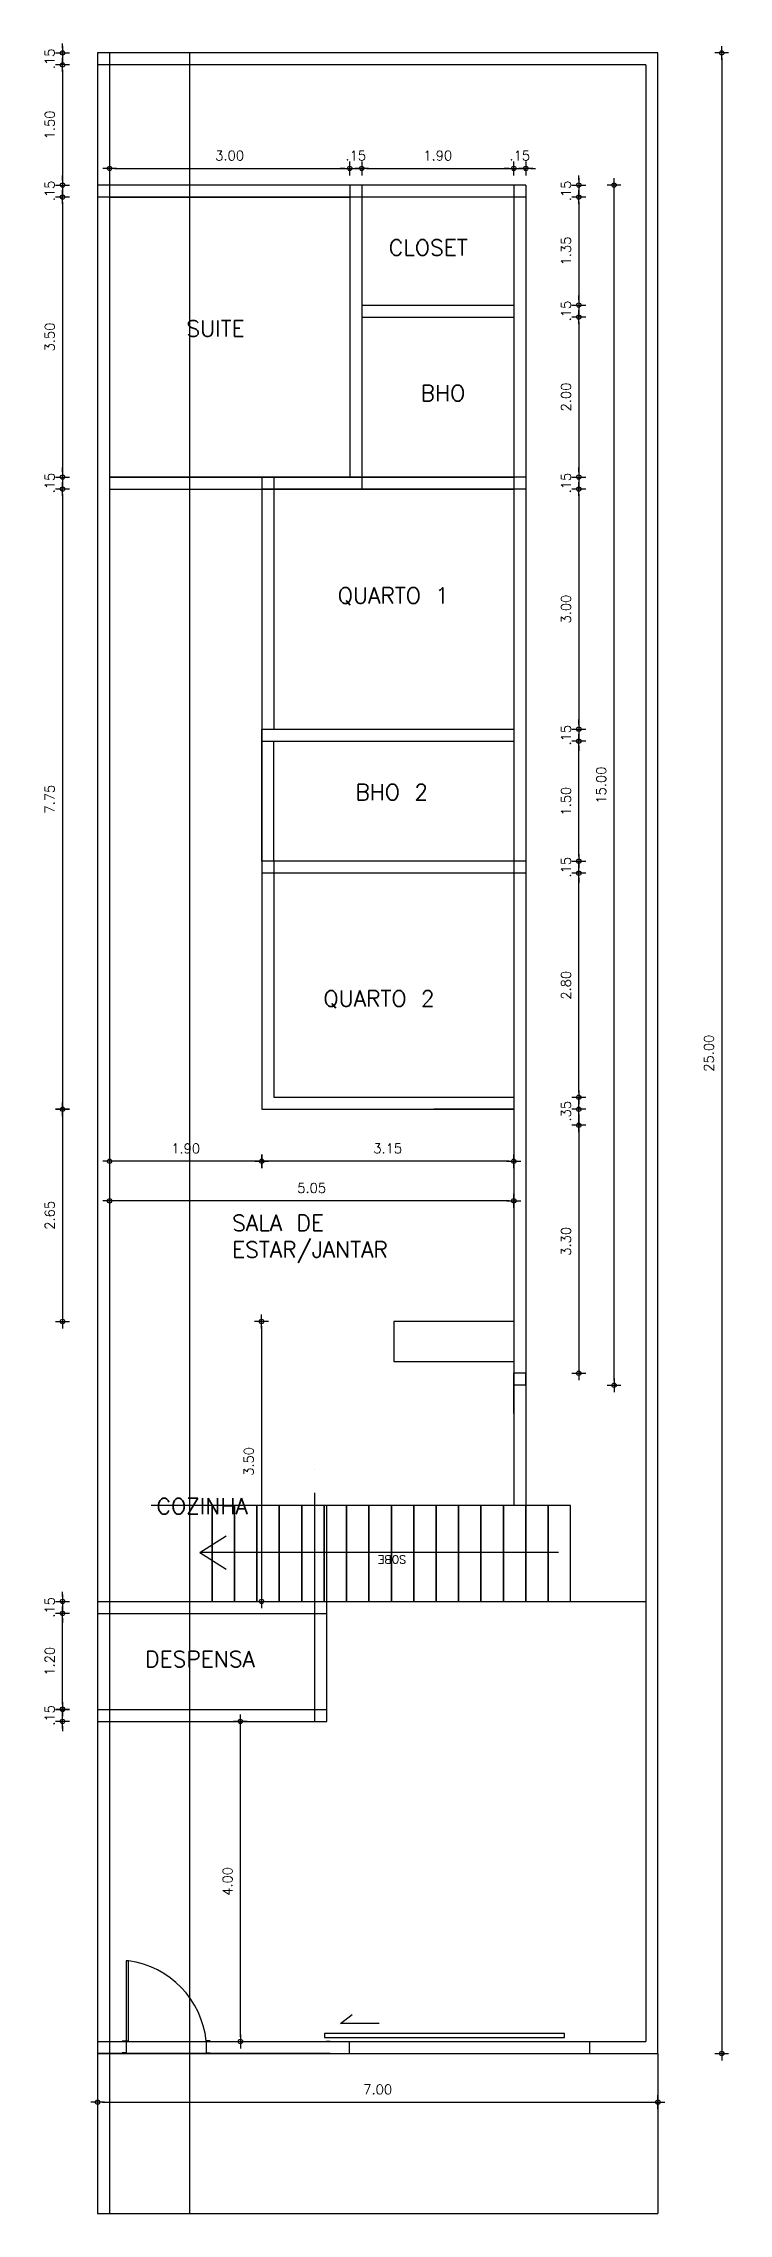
# Model space of a CAD drawing. Header units: millimetres. Extents: x 4595 to 4915, y 2085 to 2243.
# Drawn here: x 4823.88 to 4832.44, y 2154.17 to 2181.29 of the extents above; entities that cross this region are included whole.
import ezdxf

# ---------------------------------------------------------------- set-up
doc = ezdxf.new("R2010")
doc.units = ezdxf.units.MM
doc.header["$LTSCALE"] = 0.8
doc.layers.add('parede', color=2, linetype='Continuous')
doc.layers.add('PORTAS', color=3, linetype='Continuous')
doc.styles.get("Standard").update_dxf_attribs({"font": 'txt.shx', "height": 0.12})
doc.dimstyles.new('ESCALA50', dxfattribs={"dimtxt": 0.1, "dimasz": 0.06, "dimexe": 0.18, "dimexo": 0.06, "dimgap": 0.1, "dimtad": 1, "dimzin": 4, "dimdsep": 46, "dimtxsty": 'Standard', "dimblk1": 'BOLA', "dimblk2": 'BOLA', "dimsah": 1, "dimcen": -0.06, "dimse1": 1, "dimse2": 1, "dimclrd": 7, "dimclrt": 3, "dimadec": 0, "dimazin": 0, "dimtfac": 1, "dimtix": 1, "dimtmove": 0, "dimatfit": 3, "dimldrblk": 'BOLA', "dimfxl": 0, "dimtolj": 1, "dimtzin": 4, "dimarcsym": 0})

# ---------------------------------------------------------------- blocks, each defined once
blk = doc.blocks.new('BOLA')
for p, q in [((-1.44, 0), (1.44, 0)), ((0, -1.44), (0, 1.44))]:
    blk.add_line(p, q)
blk.add_circle((0, 0), 0.452)
blk = doc.blocks.new('*D951')
at = {"layer": 'Defpoints', "color": 0, "transparency": 16777216}
for p in [(4829.756, 2167.966), (4829.756, 2164.666), (4830.568, 2164.666)]:
    blk.add_point(p, dxfattribs=at)
at = {"layer": 'PORTAS', "color": 7, "lineweight": -2, "transparency": 16777216}
blk.add_line((4830.568, 2167.906), (4830.568, 2164.726), dxfattribs=at)
at = {"layer": 'PORTAS', "color": 7, "lineweight": -2, "transparency": 16777216, "xscale": 0.06, "yscale": 0.06, "zscale": 0.06}
for p, rotation in [((4830.568, 2167.966), 90), ((4830.568, 2164.666), 270)]:
    blk.add_blockref('BOLA', p, dxfattribs=dict(at, rotation=rotation))
at = {"layer": 'PORTAS', "color": 3, "transparency": 16777216, "insert": (4830.408, 2166.316), "char_height": 0.12, "attachment_point": 5, "rotation": 90}
blk.add_mtext('\\A1;3.30', dxfattribs=at)
blk = doc.blocks.new('*D954')
at = {"layer": 'Defpoints', "color": 0, "transparency": 16777216}
for p in [(4824.118, 2160.466), (4824.556, 2160.466), (4824.556, 2160.316)]:
    blk.add_point(p, dxfattribs=at)
at = {"layer": 'PORTAS', "color": 7, "lineweight": -2, "transparency": 16777216}
for p, q in [((4824.118, 2160.526), (4824.118, 2160.586)), ((4824.118, 2160.316), (4824.118, 2160.466)), ((4824.118, 2160.256), (4824.118, 2160.196))]:
    blk.add_line(p, q, dxfattribs=at)
at = {"layer": 'PORTAS', "color": 7, "lineweight": -2, "transparency": 16777216, "xscale": 0.06, "yscale": 0.06, "zscale": 0.06}
for p, rotation in [((4824.118, 2160.466), 270), ((4824.118, 2160.316), 90)]:
    blk.add_blockref('BOLA', p, dxfattribs=dict(at, rotation=rotation))
at = {"layer": 'PORTAS', "color": 3, "transparency": 16777216, "insert": (4823.958, 2160.391), "char_height": 0.12, "attachment_point": 5, "rotation": 90}
blk.add_mtext('\\A1;.15', dxfattribs=at)
blk = doc.blocks.new('*D955')
at = {"layer": 'Defpoints', "color": 0, "transparency": 16777216}
for p in [(4824.118, 2161.666), (4824.556, 2161.666), (4824.556, 2160.471)]:
    blk.add_point(p, dxfattribs=at)
at = {"layer": 'PORTAS', "color": 7, "lineweight": -2, "transparency": 16777216}
blk.add_line((4824.118, 2160.531), (4824.118, 2161.606), dxfattribs=at)
at = {"layer": 'PORTAS', "color": 7, "lineweight": -2, "transparency": 16777216, "xscale": 0.06, "yscale": 0.06, "zscale": 0.06}
for p, rotation in [((4824.118, 2161.666), 90), ((4824.118, 2160.471), 270)]:
    blk.add_blockref('BOLA', p, dxfattribs=dict(at, rotation=rotation))
at = {"layer": 'PORTAS', "color": 3, "transparency": 16777216, "insert": (4823.958, 2161.068), "char_height": 0.12, "attachment_point": 5, "rotation": 90}
blk.add_mtext('\\A1;1.20', dxfattribs=at)
blk = doc.blocks.new('*D956')
at = {"layer": 'Defpoints', "color": 0, "transparency": 16777216}
for p in [(4824.556, 2161.816), (4824.118, 2161.666), (4824.556, 2161.666)]:
    blk.add_point(p, dxfattribs=at)
at = {"layer": 'PORTAS', "color": 7, "lineweight": -2, "transparency": 16777216}
for p, q in [((4824.118, 2161.876), (4824.118, 2161.936)), ((4824.118, 2161.816), (4824.118, 2161.666)), ((4824.118, 2161.606), (4824.118, 2161.546))]:
    blk.add_line(p, q, dxfattribs=at)
at = {"layer": 'PORTAS', "color": 7, "lineweight": -2, "transparency": 16777216, "xscale": 0.06, "yscale": 0.06, "zscale": 0.06}
for p, rotation in [((4824.118, 2161.816), 270), ((4824.118, 2161.666), 90)]:
    blk.add_blockref('BOLA', p, dxfattribs=dict(at, rotation=rotation))
at = {"layer": 'PORTAS', "color": 3, "transparency": 16777216, "insert": (4823.958, 2161.741), "char_height": 0.12, "attachment_point": 5, "rotation": 90}
blk.add_mtext('\\A1;.15', dxfattribs=at)
blk = doc.blocks.new('*D957')
at = {"layer": 'Defpoints', "color": 0, "transparency": 16777216}
for p in [(4828.256, 2165.314), (4826.604, 2161.816), (4828.256, 2161.816)]:
    blk.add_point(p, dxfattribs=at)
at = {"layer": 'PORTAS', "color": 7, "lineweight": -2, "transparency": 16777216}
blk.add_line((4826.604, 2165.254), (4826.604, 2161.876), dxfattribs=at)
at = {"layer": 'PORTAS', "color": 7, "lineweight": -2, "transparency": 16777216, "xscale": 0.06, "yscale": 0.06, "zscale": 0.06}
for p, rotation in [((4826.604, 2165.314), 90), ((4826.604, 2161.816), 270)]:
    blk.add_blockref('BOLA', p, dxfattribs=dict(at, rotation=rotation))
at = {"layer": 'PORTAS', "color": 3, "transparency": 16777216, "insert": (4826.444, 2163.565), "char_height": 0.12, "attachment_point": 5, "rotation": 90}
blk.add_mtext('\\A1;3.50', dxfattribs=at)
blk = doc.blocks.new('*D958')
at = {"layer": 'Defpoints', "color": 0, "transparency": 16777216}
for p in [(4826.606, 2167.966), (4824.118, 2165.314), (4826.606, 2165.314)]:
    blk.add_point(p, dxfattribs=at)
at = {"layer": 'PORTAS', "color": 7, "lineweight": -2, "transparency": 16777216}
blk.add_line((4824.118, 2167.906), (4824.118, 2165.374), dxfattribs=at)
at = {"layer": 'PORTAS', "color": 7, "lineweight": -2, "transparency": 16777216, "xscale": 0.06, "yscale": 0.06, "zscale": 0.06}
for p, rotation in [((4824.118, 2167.966), 90), ((4824.118, 2165.314), 270)]:
    blk.add_blockref('BOLA', p, dxfattribs=dict(at, rotation=rotation))
at = {"layer": 'PORTAS', "color": 3, "transparency": 16777216, "insert": (4823.958, 2166.64), "char_height": 0.12, "attachment_point": 5, "rotation": 90}
blk.add_mtext('\\A1;2.65', dxfattribs=at)
blk = doc.blocks.new('*D959')
at = {"layer": 'Defpoints', "color": 0, "transparency": 16777216}
for p in [(4826.606, 2175.716), (4824.118, 2167.966), (4826.606, 2167.966)]:
    blk.add_point(p, dxfattribs=at)
at = {"layer": 'PORTAS', "color": 7, "lineweight": -2, "transparency": 16777216}
blk.add_line((4824.118, 2175.656), (4824.118, 2168.026), dxfattribs=at)
at = {"layer": 'PORTAS', "color": 7, "lineweight": -2, "transparency": 16777216, "xscale": 0.06, "yscale": 0.06, "zscale": 0.06}
for p, rotation in [((4824.118, 2175.716), 90), ((4824.118, 2167.966), 270)]:
    blk.add_blockref('BOLA', p, dxfattribs=dict(at, rotation=rotation))
at = {"layer": 'PORTAS', "color": 3, "transparency": 16777216, "insert": (4823.958, 2171.841), "char_height": 0.12, "attachment_point": 5, "rotation": 90}
blk.add_mtext('\\A1;7.75', dxfattribs=at)
blk = doc.blocks.new('*D960')
at = {"layer": 'Defpoints', "color": 0, "transparency": 16777216}
for p in [(4824.706, 2175.866), (4824.118, 2175.716), (4824.706, 2175.716)]:
    blk.add_point(p, dxfattribs=at)
at = {"layer": 'PORTAS', "color": 7, "lineweight": -2, "transparency": 16777216}
for p, q in [((4824.118, 2175.926), (4824.118, 2175.986)), ((4824.118, 2175.866), (4824.118, 2175.716)), ((4824.118, 2175.656), (4824.118, 2175.596))]:
    blk.add_line(p, q, dxfattribs=at)
at = {"layer": 'PORTAS', "color": 7, "lineweight": -2, "transparency": 16777216, "xscale": 0.06, "yscale": 0.06, "zscale": 0.06}
for p, rotation in [((4824.118, 2175.866), 270), ((4824.118, 2175.716), 90)]:
    blk.add_blockref('BOLA', p, dxfattribs=dict(at, rotation=rotation))
at = {"layer": 'PORTAS', "color": 3, "transparency": 16777216, "insert": (4823.958, 2175.791), "char_height": 0.12, "attachment_point": 5, "rotation": 90}
blk.add_mtext('\\A1;.15', dxfattribs=at)
blk = doc.blocks.new('*D961')
at = {"layer": 'Defpoints', "color": 0, "transparency": 16777216}
for p in [(4824.706, 2179.366), (4824.118, 2175.866), (4824.706, 2175.866)]:
    blk.add_point(p, dxfattribs=at)
at = {"layer": 'PORTAS', "color": 7, "lineweight": -2, "transparency": 16777216}
blk.add_line((4824.118, 2179.306), (4824.118, 2175.926), dxfattribs=at)
at = {"layer": 'PORTAS', "color": 7, "lineweight": -2, "transparency": 16777216, "xscale": 0.06, "yscale": 0.06, "zscale": 0.06}
for p, rotation in [((4824.118, 2179.366), 90), ((4824.118, 2175.866), 270)]:
    blk.add_blockref('BOLA', p, dxfattribs=dict(at, rotation=rotation))
at = {"layer": 'PORTAS', "color": 3, "transparency": 16777216, "insert": (4823.958, 2177.616), "char_height": 0.12, "attachment_point": 5, "rotation": 90}
blk.add_mtext('\\A1;3.50', dxfattribs=at)
blk = doc.blocks.new('*D962')
at = {"layer": 'Defpoints', "color": 0, "transparency": 16777216}
for p in [(4824.118, 2179.366), (4824.556, 2179.516), (4824.556, 2179.366)]:
    blk.add_point(p, dxfattribs=at)
at = {"layer": 'PORTAS', "color": 7, "lineweight": -2, "transparency": 16777216}
for p, q in [((4824.118, 2179.576), (4824.118, 2179.636)), ((4824.118, 2179.516), (4824.118, 2179.366)), ((4824.118, 2179.306), (4824.118, 2179.246))]:
    blk.add_line(p, q, dxfattribs=at)
at = {"layer": 'PORTAS', "color": 7, "lineweight": -2, "transparency": 16777216, "xscale": 0.06, "yscale": 0.06, "zscale": 0.06}
for p, rotation in [((4824.118, 2179.516), 270), ((4824.118, 2179.366), 90)]:
    blk.add_blockref('BOLA', p, dxfattribs=dict(at, rotation=rotation))
at = {"layer": 'PORTAS', "color": 3, "transparency": 16777216, "insert": (4823.958, 2179.441), "char_height": 0.12, "attachment_point": 5, "rotation": 90}
blk.add_mtext('\\A1;.15', dxfattribs=at)
blk = doc.blocks.new('*D963')
at = {"layer": 'Defpoints', "color": 0, "transparency": 16777216}
for p in [(4824.556, 2181.016), (4824.118, 2179.516), (4824.556, 2179.516)]:
    blk.add_point(p, dxfattribs=at)
at = {"layer": 'PORTAS', "color": 7, "lineweight": -2, "transparency": 16777216}
blk.add_line((4824.118, 2180.956), (4824.118, 2179.576), dxfattribs=at)
at = {"layer": 'PORTAS', "color": 7, "lineweight": -2, "transparency": 16777216, "xscale": 0.06, "yscale": 0.06, "zscale": 0.06}
for p, rotation in [((4824.118, 2181.016), 90), ((4824.118, 2179.516), 270)]:
    blk.add_blockref('BOLA', p, dxfattribs=dict(at, rotation=rotation))
at = {"layer": 'PORTAS', "color": 3, "transparency": 16777216, "insert": (4823.958, 2180.266), "char_height": 0.12, "attachment_point": 5, "rotation": 90}
blk.add_mtext('\\A1;1.50', dxfattribs=at)
blk = doc.blocks.new('*D964')
at = {"layer": 'Defpoints', "color": 0, "transparency": 16777216}
for p in [(4824.118, 2181.016), (4824.556, 2181.166), (4824.556, 2181.016)]:
    blk.add_point(p, dxfattribs=at)
at = {"layer": 'PORTAS', "color": 7, "lineweight": -2, "transparency": 16777216}
for p, q in [((4824.118, 2181.226), (4824.118, 2181.286)), ((4824.118, 2181.166), (4824.118, 2181.016)), ((4824.118, 2180.956), (4824.118, 2180.896))]:
    blk.add_line(p, q, dxfattribs=at)
at = {"layer": 'PORTAS', "color": 7, "lineweight": -2, "transparency": 16777216, "xscale": 0.06, "yscale": 0.06, "zscale": 0.06}
for p, rotation in [((4824.118, 2181.166), 270), ((4824.118, 2181.016), 90)]:
    blk.add_blockref('BOLA', p, dxfattribs=dict(at, rotation=rotation))
at = {"layer": 'PORTAS', "color": 3, "transparency": 16777216, "insert": (4823.958, 2181.091), "char_height": 0.12, "attachment_point": 5, "rotation": 90}
blk.add_mtext('\\A1;.15', dxfattribs=at)
blk = doc.blocks.new('*D965')
at = {"layer": 'Defpoints', "color": 0, "transparency": 16777216}
for p in [(4826.606, 2167.966), (4829.756, 2167.966), (4826.606, 2167.316)]:
    blk.add_point(p, dxfattribs=at)
at = {"layer": 'PORTAS', "color": 7, "lineweight": -2, "transparency": 16777216}
blk.add_line((4829.696, 2167.316), (4826.666, 2167.316), dxfattribs=at)
at = {"layer": 'PORTAS', "color": 7, "lineweight": -2, "transparency": 16777216, "xscale": 0.06, "yscale": 0.06, "zscale": 0.06, "rotation": 180}
blk.add_blockref('BOLA', (4826.606, 2167.316), dxfattribs=at)
at = {"layer": 'PORTAS', "color": 7, "lineweight": -2, "transparency": 16777216, "xscale": 0.06, "yscale": 0.06, "zscale": 0.06}
blk.add_blockref('BOLA', (4829.756, 2167.316), dxfattribs=at)
at = {"layer": 'PORTAS', "color": 3, "transparency": 16777216, "insert": (4828.181, 2167.476), "char_height": 0.12, "attachment_point": 5}
blk.add_mtext('\\A1;3.15', dxfattribs=at)
blk = doc.blocks.new('*D966')
at = {"layer": 'Defpoints', "color": 0, "transparency": 16777216}
for p in [(4824.706, 2167.316), (4824.706, 2167.316), (4826.606, 2167.316)]:
    blk.add_point(p, dxfattribs=at)
at = {"layer": 'PORTAS', "color": 7, "lineweight": -2, "transparency": 16777216}
blk.add_line((4826.546, 2167.316), (4824.766, 2167.316), dxfattribs=at)
at = {"layer": 'PORTAS', "color": 7, "lineweight": -2, "transparency": 16777216, "xscale": 0.06, "yscale": 0.06, "zscale": 0.06, "rotation": 180}
blk.add_blockref('BOLA', (4824.706, 2167.316), dxfattribs=at)
at = {"layer": 'PORTAS', "color": 7, "lineweight": -2, "transparency": 16777216, "xscale": 0.06, "yscale": 0.06, "zscale": 0.06}
blk.add_blockref('BOLA', (4826.606, 2167.316), dxfattribs=at)
at = {"layer": 'PORTAS', "color": 3, "transparency": 16777216, "insert": (4825.656, 2167.476), "char_height": 0.12, "attachment_point": 5}
blk.add_mtext('\\A1;1.90', dxfattribs=at)
blk = doc.blocks.new('*D967')
at = {"layer": 'Defpoints', "color": 0, "transparency": 16777216}
for p in [(4827.706, 2179.723), (4824.706, 2179.516), (4827.706, 2179.516)]:
    blk.add_point(p, dxfattribs=at)
at = {"layer": 'PORTAS', "color": 7, "lineweight": -2, "transparency": 16777216}
blk.add_line((4824.766, 2179.723), (4827.646, 2179.723), dxfattribs=at)
at = {"layer": 'PORTAS', "color": 7, "lineweight": -2, "transparency": 16777216, "xscale": 0.06, "yscale": 0.06, "zscale": 0.06, "rotation": 180}
blk.add_blockref('BOLA', (4824.706, 2179.723), dxfattribs=at)
at = {"layer": 'PORTAS', "color": 7, "lineweight": -2, "transparency": 16777216, "xscale": 0.06, "yscale": 0.06, "zscale": 0.06}
blk.add_blockref('BOLA', (4827.706, 2179.723), dxfattribs=at)
at = {"layer": 'PORTAS', "color": 3, "transparency": 16777216, "insert": (4826.206, 2179.883), "char_height": 0.12, "attachment_point": 5}
blk.add_mtext('\\A1;3.00', dxfattribs=at)
blk = doc.blocks.new('*D968')
at = {"layer": 'Defpoints', "color": 0, "transparency": 16777216}
for p in [(4827.856, 2179.723), (4827.706, 2179.516), (4827.856, 2179.516)]:
    blk.add_point(p, dxfattribs=at)
at = {"layer": 'PORTAS', "color": 7, "lineweight": -2, "transparency": 16777216}
for p, q in [((4827.646, 2179.723), (4827.586, 2179.723)), ((4827.706, 2179.723), (4827.856, 2179.723)), ((4827.916, 2179.723), (4827.976, 2179.723))]:
    blk.add_line(p, q, dxfattribs=at)
at = {"layer": 'PORTAS', "color": 7, "lineweight": -2, "transparency": 16777216, "xscale": 0.06, "yscale": 0.06, "zscale": 0.06}
blk.add_blockref('BOLA', (4827.706, 2179.723), dxfattribs=at)
at = {"layer": 'PORTAS', "color": 7, "lineweight": -2, "transparency": 16777216, "xscale": 0.06, "yscale": 0.06, "zscale": 0.06, "rotation": 180}
blk.add_blockref('BOLA', (4827.856, 2179.723), dxfattribs=at)
at = {"layer": 'PORTAS', "color": 3, "transparency": 16777216, "insert": (4827.781, 2179.883), "char_height": 0.12, "attachment_point": 5}
blk.add_mtext('\\A1;.15', dxfattribs=at)
blk = doc.blocks.new('*D969')
at = {"layer": 'Defpoints', "color": 0, "transparency": 16777216}
for p in [(4829.756, 2179.723), (4827.856, 2179.516), (4829.756, 2179.516)]:
    blk.add_point(p, dxfattribs=at)
at = {"layer": 'PORTAS', "color": 7, "lineweight": -2, "transparency": 16777216}
blk.add_line((4827.916, 2179.723), (4829.696, 2179.723), dxfattribs=at)
at = {"layer": 'PORTAS', "color": 7, "lineweight": -2, "transparency": 16777216, "xscale": 0.06, "yscale": 0.06, "zscale": 0.06, "rotation": 180}
blk.add_blockref('BOLA', (4827.856, 2179.723), dxfattribs=at)
at = {"layer": 'PORTAS', "color": 7, "lineweight": -2, "transparency": 16777216, "xscale": 0.06, "yscale": 0.06, "zscale": 0.06}
blk.add_blockref('BOLA', (4829.756, 2179.723), dxfattribs=at)
at = {"layer": 'PORTAS', "color": 3, "transparency": 16777216, "insert": (4828.806, 2179.883), "char_height": 0.12, "attachment_point": 5}
blk.add_mtext('\\A1;1.90', dxfattribs=at)
blk = doc.blocks.new('*D970')
at = {"layer": 'Defpoints', "color": 0, "transparency": 16777216}
for p in [(4829.906, 2179.723), (4829.756, 2179.516), (4829.906, 2179.516)]:
    blk.add_point(p, dxfattribs=at)
at = {"layer": 'PORTAS', "color": 7, "lineweight": -2, "transparency": 16777216}
for p, q in [((4829.696, 2179.723), (4829.636, 2179.723)), ((4829.756, 2179.723), (4829.906, 2179.723)), ((4829.966, 2179.723), (4830.026, 2179.723))]:
    blk.add_line(p, q, dxfattribs=at)
at = {"layer": 'PORTAS', "color": 7, "lineweight": -2, "transparency": 16777216, "xscale": 0.06, "yscale": 0.06, "zscale": 0.06}
blk.add_blockref('BOLA', (4829.756, 2179.723), dxfattribs=at)
at = {"layer": 'PORTAS', "color": 7, "lineweight": -2, "transparency": 16777216, "xscale": 0.06, "yscale": 0.06, "zscale": 0.06, "rotation": 180}
blk.add_blockref('BOLA', (4829.906, 2179.723), dxfattribs=at)
at = {"layer": 'PORTAS', "color": 3, "transparency": 16777216, "insert": (4829.831, 2179.883), "char_height": 0.12, "attachment_point": 5}
blk.add_mtext('\\A1;.15', dxfattribs=at)
blk = doc.blocks.new('*D971')
at = {"layer": 'Defpoints', "color": 0, "transparency": 16777216}
for p in [(4829.756, 2168.116), (4830.568, 2168.116), (4829.756, 2167.766)]:
    blk.add_point(p, dxfattribs=at)
at = {"layer": 'PORTAS', "color": 7, "lineweight": -2, "transparency": 16777216}
for p, q in [((4830.568, 2168.176), (4830.568, 2168.236)), ((4830.568, 2167.766), (4830.568, 2168.116)), ((4830.568, 2167.706), (4830.568, 2167.646))]:
    blk.add_line(p, q, dxfattribs=at)
at = {"layer": 'PORTAS', "color": 7, "lineweight": -2, "transparency": 16777216, "xscale": 0.06, "yscale": 0.06, "zscale": 0.06}
for p, rotation in [((4830.568, 2168.116), 270), ((4830.568, 2167.766), 90)]:
    blk.add_blockref('BOLA', p, dxfattribs=dict(at, rotation=rotation))
at = {"layer": 'PORTAS', "color": 3, "transparency": 16777216, "insert": (4830.408, 2167.941), "char_height": 0.12, "attachment_point": 5, "rotation": 90}
blk.add_mtext('\\A1;.35', dxfattribs=at)
blk = doc.blocks.new('*D972')
at = {"layer": 'Defpoints', "color": 0, "transparency": 16777216}
for p in [(4829.756, 2170.916), (4830.568, 2170.916), (4829.756, 2168.116)]:
    blk.add_point(p, dxfattribs=at)
at = {"layer": 'PORTAS', "color": 7, "lineweight": -2, "transparency": 16777216}
blk.add_line((4830.568, 2168.176), (4830.568, 2170.856), dxfattribs=at)
at = {"layer": 'PORTAS', "color": 7, "lineweight": -2, "transparency": 16777216, "xscale": 0.06, "yscale": 0.06, "zscale": 0.06}
for p, rotation in [((4830.568, 2170.916), 90), ((4830.568, 2168.116), 270)]:
    blk.add_blockref('BOLA', p, dxfattribs=dict(at, rotation=rotation))
at = {"layer": 'PORTAS', "color": 3, "transparency": 16777216, "insert": (4830.408, 2169.516), "char_height": 0.12, "attachment_point": 5, "rotation": 90}
blk.add_mtext('\\A1;2.80', dxfattribs=at)
blk = doc.blocks.new('*D973')
at = {"layer": 'Defpoints', "color": 0, "transparency": 16777216}
for p in [(4829.906, 2171.066), (4830.568, 2171.066), (4829.906, 2170.916)]:
    blk.add_point(p, dxfattribs=at)
at = {"layer": 'PORTAS', "color": 7, "lineweight": -2, "transparency": 16777216}
for p, q in [((4830.568, 2171.126), (4830.568, 2171.186)), ((4830.568, 2170.916), (4830.568, 2171.066)), ((4830.568, 2170.856), (4830.568, 2170.796))]:
    blk.add_line(p, q, dxfattribs=at)
at = {"layer": 'PORTAS', "color": 7, "lineweight": -2, "transparency": 16777216, "xscale": 0.06, "yscale": 0.06, "zscale": 0.06}
for p, rotation in [((4830.568, 2171.066), 270), ((4830.568, 2170.916), 90)]:
    blk.add_blockref('BOLA', p, dxfattribs=dict(at, rotation=rotation))
at = {"layer": 'PORTAS', "color": 3, "transparency": 16777216, "insert": (4830.408, 2170.991), "char_height": 0.12, "attachment_point": 5, "rotation": 90}
blk.add_mtext('\\A1;.15', dxfattribs=at)
blk = doc.blocks.new('*D974')
at = {"layer": 'Defpoints', "color": 0, "transparency": 16777216}
for p in [(4829.756, 2172.566), (4830.568, 2172.566), (4829.756, 2171.066)]:
    blk.add_point(p, dxfattribs=at)
at = {"layer": 'PORTAS', "color": 7, "lineweight": -2, "transparency": 16777216}
blk.add_line((4830.568, 2171.126), (4830.568, 2172.506), dxfattribs=at)
at = {"layer": 'PORTAS', "color": 7, "lineweight": -2, "transparency": 16777216, "xscale": 0.06, "yscale": 0.06, "zscale": 0.06}
for p, rotation in [((4830.568, 2172.566), 90), ((4830.568, 2171.066), 270)]:
    blk.add_blockref('BOLA', p, dxfattribs=dict(at, rotation=rotation))
at = {"layer": 'PORTAS', "color": 3, "transparency": 16777216, "insert": (4830.408, 2171.816), "char_height": 0.12, "attachment_point": 5, "rotation": 90}
blk.add_mtext('\\A1;1.50', dxfattribs=at)
blk = doc.blocks.new('*D975')
at = {"layer": 'Defpoints', "color": 0, "transparency": 16777216}
for p in [(4829.756, 2172.716), (4829.756, 2172.566), (4830.568, 2172.566)]:
    blk.add_point(p, dxfattribs=at)
at = {"layer": 'PORTAS', "color": 7, "lineweight": -2, "transparency": 16777216}
for p, q in [((4830.568, 2172.776), (4830.568, 2172.836)), ((4830.568, 2172.716), (4830.568, 2172.566)), ((4830.568, 2172.506), (4830.568, 2172.446))]:
    blk.add_line(p, q, dxfattribs=at)
at = {"layer": 'PORTAS', "color": 7, "lineweight": -2, "transparency": 16777216, "xscale": 0.06, "yscale": 0.06, "zscale": 0.06}
for p, rotation in [((4830.568, 2172.716), 270), ((4830.568, 2172.566), 90)]:
    blk.add_blockref('BOLA', p, dxfattribs=dict(at, rotation=rotation))
at = {"layer": 'PORTAS', "color": 3, "transparency": 16777216, "insert": (4830.408, 2172.641), "char_height": 0.12, "attachment_point": 5, "rotation": 90}
blk.add_mtext('\\A1;.15', dxfattribs=at)
blk = doc.blocks.new('*D976')
at = {"layer": 'Defpoints', "color": 0, "transparency": 16777216}
for p in [(4829.756, 2175.716), (4829.756, 2172.716), (4830.568, 2172.716)]:
    blk.add_point(p, dxfattribs=at)
at = {"layer": 'PORTAS', "color": 7, "lineweight": -2, "transparency": 16777216}
blk.add_line((4830.568, 2175.656), (4830.568, 2172.776), dxfattribs=at)
at = {"layer": 'PORTAS', "color": 7, "lineweight": -2, "transparency": 16777216, "xscale": 0.06, "yscale": 0.06, "zscale": 0.06}
for p, rotation in [((4830.568, 2175.716), 90), ((4830.568, 2172.716), 270)]:
    blk.add_blockref('BOLA', p, dxfattribs=dict(at, rotation=rotation))
at = {"layer": 'PORTAS', "color": 3, "transparency": 16777216, "insert": (4830.408, 2174.216), "char_height": 0.12, "attachment_point": 5, "rotation": 90}
blk.add_mtext('\\A1;3.00', dxfattribs=at)
blk = doc.blocks.new('*D977')
at = {"layer": 'Defpoints', "color": 0, "transparency": 16777216}
for p in [(4829.906, 2175.866), (4829.906, 2175.716), (4830.568, 2175.716)]:
    blk.add_point(p, dxfattribs=at)
at = {"layer": 'PORTAS', "color": 7, "lineweight": -2, "transparency": 16777216}
for p, q in [((4830.568, 2175.926), (4830.568, 2175.986)), ((4830.568, 2175.866), (4830.568, 2175.716)), ((4830.568, 2175.656), (4830.568, 2175.596))]:
    blk.add_line(p, q, dxfattribs=at)
at = {"layer": 'PORTAS', "color": 7, "lineweight": -2, "transparency": 16777216, "xscale": 0.06, "yscale": 0.06, "zscale": 0.06}
for p, rotation in [((4830.568, 2175.866), 270), ((4830.568, 2175.716), 90)]:
    blk.add_blockref('BOLA', p, dxfattribs=dict(at, rotation=rotation))
at = {"layer": 'PORTAS', "color": 3, "transparency": 16777216, "insert": (4830.408, 2175.791), "char_height": 0.12, "attachment_point": 5, "rotation": 90}
blk.add_mtext('\\A1;.15', dxfattribs=at)
blk = doc.blocks.new('*D978')
at = {"layer": 'Defpoints', "color": 0, "transparency": 16777216}
for p in [(4829.756, 2177.866), (4829.756, 2175.866), (4830.568, 2175.866)]:
    blk.add_point(p, dxfattribs=at)
at = {"layer": 'PORTAS', "color": 7, "lineweight": -2, "transparency": 16777216}
blk.add_line((4830.568, 2177.806), (4830.568, 2175.926), dxfattribs=at)
at = {"layer": 'PORTAS', "color": 7, "lineweight": -2, "transparency": 16777216, "xscale": 0.06, "yscale": 0.06, "zscale": 0.06}
for p, rotation in [((4830.568, 2177.866), 90), ((4830.568, 2175.866), 270)]:
    blk.add_blockref('BOLA', p, dxfattribs=dict(at, rotation=rotation))
at = {"layer": 'PORTAS', "color": 3, "transparency": 16777216, "insert": (4830.408, 2176.866), "char_height": 0.12, "attachment_point": 5, "rotation": 90}
blk.add_mtext('\\A1;2.00', dxfattribs=at)
blk = doc.blocks.new('*D979')
at = {"layer": 'Defpoints', "color": 0, "transparency": 16777216}
for p in [(4829.756, 2178.016), (4829.756, 2177.866), (4830.568, 2177.866)]:
    blk.add_point(p, dxfattribs=at)
at = {"layer": 'PORTAS', "color": 7, "lineweight": -2, "transparency": 16777216}
for p, q in [((4830.568, 2178.076), (4830.568, 2178.136)), ((4830.568, 2178.016), (4830.568, 2177.866)), ((4830.568, 2177.806), (4830.568, 2177.746))]:
    blk.add_line(p, q, dxfattribs=at)
at = {"layer": 'PORTAS', "color": 7, "lineweight": -2, "transparency": 16777216, "xscale": 0.06, "yscale": 0.06, "zscale": 0.06}
for p, rotation in [((4830.568, 2178.016), 270), ((4830.568, 2177.866), 90)]:
    blk.add_blockref('BOLA', p, dxfattribs=dict(at, rotation=rotation))
at = {"layer": 'PORTAS', "color": 3, "transparency": 16777216, "insert": (4830.408, 2177.941), "char_height": 0.12, "attachment_point": 5, "rotation": 90}
blk.add_mtext('\\A1;.15', dxfattribs=at)
blk = doc.blocks.new('*D980')
at = {"layer": 'Defpoints', "color": 0, "transparency": 16777216}
for p in [(4829.756, 2179.366), (4829.756, 2178.016), (4830.568, 2178.016)]:
    blk.add_point(p, dxfattribs=at)
at = {"layer": 'PORTAS', "color": 7, "lineweight": -2, "transparency": 16777216}
blk.add_line((4830.568, 2179.306), (4830.568, 2178.076), dxfattribs=at)
at = {"layer": 'PORTAS', "color": 7, "lineweight": -2, "transparency": 16777216, "xscale": 0.06, "yscale": 0.06, "zscale": 0.06}
for p, rotation in [((4830.568, 2179.366), 90), ((4830.568, 2178.016), 270)]:
    blk.add_blockref('BOLA', p, dxfattribs=dict(at, rotation=rotation))
at = {"layer": 'PORTAS', "color": 3, "transparency": 16777216, "insert": (4830.408, 2178.691), "char_height": 0.12, "attachment_point": 5, "rotation": 90}
blk.add_mtext('\\A1;1.35', dxfattribs=at)
blk = doc.blocks.new('*D981')
at = {"layer": 'Defpoints', "color": 0, "transparency": 16777216}
for p in [(4829.906, 2179.516), (4829.906, 2179.366), (4830.568, 2179.366)]:
    blk.add_point(p, dxfattribs=at)
at = {"layer": 'PORTAS', "color": 7, "lineweight": -2, "transparency": 16777216}
for p, q in [((4830.568, 2179.576), (4830.568, 2179.636)), ((4830.568, 2179.516), (4830.568, 2179.366)), ((4830.568, 2179.306), (4830.568, 2179.246))]:
    blk.add_line(p, q, dxfattribs=at)
at = {"layer": 'PORTAS', "color": 7, "lineweight": -2, "transparency": 16777216, "xscale": 0.06, "yscale": 0.06, "zscale": 0.06}
for p, rotation in [((4830.568, 2179.516), 270), ((4830.568, 2179.366), 90)]:
    blk.add_blockref('BOLA', p, dxfattribs=dict(at, rotation=rotation))
at = {"layer": 'PORTAS', "color": 3, "transparency": 16777216, "insert": (4830.408, 2179.441), "char_height": 0.12, "attachment_point": 5, "rotation": 90}
blk.add_mtext('\\A1;.15', dxfattribs=at)
blk = doc.blocks.new('*D982')
at = {"layer": 'Defpoints', "color": 0, "transparency": 16777216}
for p in [(4831.556, 2181.166), (4831.556, 2156.166), (4832.353, 2156.166)]:
    blk.add_point(p, dxfattribs=at)
at = {"layer": 'PORTAS', "color": 7, "lineweight": -2, "transparency": 16777216}
blk.add_line((4832.353, 2181.106), (4832.353, 2156.226), dxfattribs=at)
at = {"layer": 'PORTAS', "color": 7, "lineweight": -2, "transparency": 16777216, "xscale": 0.06, "yscale": 0.06, "zscale": 0.06}
for p, rotation in [((4832.353, 2181.166), 90), ((4832.353, 2156.166), 270)]:
    blk.add_blockref('BOLA', p, dxfattribs=dict(at, rotation=rotation))
at = {"layer": 'PORTAS', "color": 3, "transparency": 16777216, "insert": (4832.193, 2168.666), "char_height": 0.12, "attachment_point": 5, "rotation": 90}
blk.add_mtext('\\A1;25.00', dxfattribs=at)
blk = doc.blocks.new('*D983')
at = {"layer": 'Defpoints', "color": 0, "transparency": 16777216}
for p in [(4824.556, 2156.166), (4831.556, 2156.166), (4831.556, 2155.558)]:
    blk.add_point(p, dxfattribs=at)
at = {"layer": 'PORTAS', "color": 7, "lineweight": -2, "transparency": 16777216}
blk.add_line((4824.616, 2155.558), (4831.496, 2155.558), dxfattribs=at)
at = {"layer": 'PORTAS', "color": 7, "lineweight": -2, "transparency": 16777216, "xscale": 0.06, "yscale": 0.06, "zscale": 0.06, "rotation": 180}
blk.add_blockref('BOLA', (4824.556, 2155.558), dxfattribs=at)
at = {"layer": 'PORTAS', "color": 7, "lineweight": -2, "transparency": 16777216, "xscale": 0.06, "yscale": 0.06, "zscale": 0.06}
blk.add_blockref('BOLA', (4831.556, 2155.558), dxfattribs=at)
at = {"layer": 'PORTAS', "color": 3, "transparency": 16777216, "insert": (4828.056, 2155.718), "char_height": 0.12, "attachment_point": 5}
blk.add_mtext('\\A1;7.00', dxfattribs=at)
blk = doc.blocks.new('*D984')
at = {"layer": 'Defpoints', "color": 0, "transparency": 16777216}
for p in [(4826.34, 2160.316), (4826.34, 2160.316), (4826.34, 2156.316)]:
    blk.add_point(p, dxfattribs=at)
at = {"layer": 'PORTAS', "color": 7, "lineweight": -2, "transparency": 16777216}
blk.add_line((4826.34, 2156.376), (4826.34, 2160.256), dxfattribs=at)
at = {"layer": 'PORTAS', "color": 7, "lineweight": -2, "transparency": 16777216, "xscale": 0.06, "yscale": 0.06, "zscale": 0.06}
for p, rotation in [((4826.34, 2160.316), 90), ((4826.34, 2156.316), 270)]:
    blk.add_blockref('BOLA', p, dxfattribs=dict(at, rotation=rotation))
at = {"layer": 'PORTAS', "color": 3, "transparency": 16777216, "insert": (4826.18, 2158.316), "char_height": 0.12, "attachment_point": 5, "rotation": 90}
blk.add_mtext('\\A1;4.00', dxfattribs=at)
blk = doc.blocks.new('*D985')
at = {"layer": 'Defpoints', "color": 0, "transparency": 16777216}
for p in [(4824.706, 2167.766), (4829.756, 2167.766), (4824.706, 2166.822)]:
    blk.add_point(p, dxfattribs=at)
at = {"layer": 'PORTAS', "color": 7, "lineweight": -2, "transparency": 16777216}
blk.add_line((4829.696, 2166.822), (4824.766, 2166.822), dxfattribs=at)
at = {"layer": 'PORTAS', "color": 7, "lineweight": -2, "transparency": 16777216, "xscale": 0.06, "yscale": 0.06, "zscale": 0.06, "rotation": 180}
blk.add_blockref('BOLA', (4824.706, 2166.822), dxfattribs=at)
at = {"layer": 'PORTAS', "color": 7, "lineweight": -2, "transparency": 16777216, "xscale": 0.06, "yscale": 0.06, "zscale": 0.06}
blk.add_blockref('BOLA', (4829.756, 2166.822), dxfattribs=at)
at = {"layer": 'PORTAS', "color": 3, "transparency": 16777216, "insert": (4827.231, 2166.982), "char_height": 0.12, "attachment_point": 5}
blk.add_mtext('\\A1;5.05', dxfattribs=at)
blk = doc.blocks.new('*D986')
at = {"layer": 'Defpoints', "color": 0, "transparency": 16777216}
for p in [(4829.906, 2179.516), (4831.008, 2179.516), (4829.906, 2164.516)]:
    blk.add_point(p, dxfattribs=at)
at = {"layer": 'PORTAS', "color": 7, "lineweight": -2, "transparency": 16777216}
blk.add_line((4831.008, 2164.576), (4831.008, 2179.456), dxfattribs=at)
at = {"layer": 'PORTAS', "color": 7, "lineweight": -2, "transparency": 16777216, "xscale": 0.06, "yscale": 0.06, "zscale": 0.06}
for p, rotation in [((4831.008, 2179.516), 90), ((4831.008, 2164.516), 270)]:
    blk.add_blockref('BOLA', p, dxfattribs=dict(at, rotation=rotation))
at = {"layer": 'PORTAS', "color": 3, "transparency": 16777216, "insert": (4830.848, 2172.016), "char_height": 0.12, "attachment_point": 5, "rotation": 90}
blk.add_mtext('\\A1;15.00', dxfattribs=at)

msp = doc.modelspace()

# ---------------------------------------------------------------- linework, layer by layer
at = {"layer": 'parede', "color": 0}
msp.add_line((4831.556, 2181.166), (4824.556, 2181.166), dxfattribs=at)
at = {"layer": 'parede', "color": 253}
for p, q in [((4824.556, 2181.166), (4824.556, 2154.166)), ((4831.406, 2181.016), (4824.556, 2181.016)), ((4824.706, 2181.166), (4824.706, 2154.166)), ((4825.706, 2181.166), (4825.706, 2154.166)), ((4831.406, 2181.016), (4831.406, 2156.316)), ((4831.556, 2156.166), (4831.556, 2181.166)), ((4829.906, 2179.516), (4824.556, 2179.516)), ((4829.906, 2179.366), (4824.556, 2179.366)), ((4829.756, 2179.516), (4829.756, 2164.516)), ((4829.906, 2179.516), (4829.906, 2164.516)), ((4831.406, 2162.916), (4831.406, 2162.366)), ((4824.556, 2161.816), (4831.406, 2161.816)), ((4824.556, 2160.316), (4827.42, 2160.316)), ((4824.942, 2157.323), (4824.912, 2157.323)), ((4824.912, 2157.323), (4824.912, 2156.323)), ((4824.942, 2156.323), (4824.942, 2157.323)), ((4827.591, 2156.54), (4827.737, 2156.653)), ((4824.556, 2156.316), (4831.406, 2156.316)), ((4824.556, 2156.316), (4827.46, 2156.316)), ((4824.862, 2156.323), (4824.912, 2156.323)), ((4824.912, 2156.323), (4824.912, 2156.173)), ((4824.912, 2156.323), (4824.942, 2156.323)), ((4825.962, 2156.323), (4825.912, 2156.323)), ((4825.912, 2156.323), (4825.912, 2156.173)), ((4830.391, 2156.416), (4827.391, 2156.416)), ((4827.391, 2156.416), (4827.391, 2156.366)), ((4827.391, 2156.366), (4830.391, 2156.366)), ((4827.46, 2156.316), (4827.41, 2156.316)), ((4828.075, 2156.54), (4827.591, 2156.54)), ((4827.701, 2156.316), (4827.701, 2156.166)), ((4830.391, 2156.366), (4830.391, 2156.416)), ((4830.701, 2156.316), (4830.701, 2156.166)), ((4824.556, 2156.166), (4831.556, 2156.166)), ((4827.46, 2156.166), (4824.556, 2156.166)), ((4824.912, 2156.173), (4824.862, 2156.173)), ((4825.912, 2156.173), (4825.962, 2156.173)), ((4827.41, 2156.166), (4827.46, 2156.166)), ((4831.556, 2156.166), (4831.556, 2154.166)), ((4824.556, 2154.166), (4831.556, 2154.166))]:
    msp.add_line(p, q, dxfattribs=at)
msp.add_arc((4824.796, 2156.21), 1.122, 5.7569, 82.4982, dxfattribs=at)
at = {"layer": 'PORTAS', "color": 6}
for p, q in [((4824.706, 2179.366), (4827.706, 2179.366)), ((4827.706, 2179.516), (4827.706, 2175.866)), ((4827.856, 2179.516), (4827.856, 2175.716)), ((4829.756, 2179.366), (4829.756, 2178.016)), ((4827.856, 2178.016), (4829.756, 2178.016)), ((4827.856, 2177.866), (4829.756, 2177.866)), ((4827.706, 2175.866), (4824.706, 2175.866)), ((4824.706, 2175.866), (4829.756, 2175.866)), ((4829.906, 2175.866), (4826.606, 2175.866)), ((4826.606, 2175.866), (4826.606, 2172.566)), ((4826.606, 2175.866), (4826.606, 2172.566)), ((4826.756, 2175.866), (4826.756, 2172.716)), ((4829.756, 2175.866), (4827.256, 2175.866)), ((4824.706, 2175.716), (4829.756, 2175.716)), ((4829.756, 2175.716), (4826.606, 2175.716)), ((4829.906, 2175.716), (4826.756, 2175.716)), ((4826.606, 2172.716), (4829.756, 2172.716)), ((4826.606, 2171.066), (4826.606, 2172.716)), ((4826.606, 2172.716), (4826.606, 2167.966)), ((4826.606, 2172.716), (4829.756, 2172.716)), ((4826.756, 2172.716), (4829.756, 2172.716)), ((4826.606, 2172.566), (4829.756, 2172.566)), ((4826.756, 2171.066), (4826.756, 2172.566)), ((4829.906, 2171.066), (4826.606, 2171.066)), ((4826.606, 2171.066), (4826.606, 2167.966)), ((4826.756, 2171.066), (4826.756, 2168.116)), ((4829.756, 2171.066), (4827.256, 2171.066)), ((4829.756, 2170.916), (4826.606, 2170.916)), ((4829.906, 2170.916), (4826.756, 2170.916)), ((4826.756, 2168.116), (4829.756, 2168.116)), ((4826.606, 2167.966), (4829.756, 2167.966)), ((4826.606, 2167.966), (4829.756, 2167.966)), ((4829.756, 2167.966), (4828.756, 2167.966)), ((4829.756, 2165.314), (4828.256, 2165.314)), ((4828.256, 2165.314), (4828.256, 2164.814)), ((4828.256, 2164.814), (4829.756, 2164.814)), ((4829.906, 2164.666), (4829.756, 2164.666)), ((4829.906, 2164.666), (4829.756, 2164.666)), ((4829.906, 2164.666), (4829.756, 2164.666)), ((4829.756, 2164.166), (4829.756, 2164.666)), ((4829.906, 2164.666), (4829.756, 2164.666)), ((4829.906, 2164.666), (4829.756, 2164.666)), ((4829.906, 2164.516), (4829.756, 2164.516)), ((4829.756, 2164.516), (4829.756, 2163.016)), ((4829.906, 2164.516), (4829.756, 2164.516)), ((4829.906, 2164.516), (4829.906, 2164.666)), ((4829.906, 2164.516), (4829.906, 2163.016)), ((4827.27, 2163.466), (4827.27, 2163.466)), ((4827.27, 2160.316), (4827.27, 2163.172)), ((4826.826, 2163.016), (4825.227, 2163.016)), ((4825.986, 2163.016), (4825.706, 2163.016)), ((4826.266, 2163.016), (4825.986, 2163.016)), ((4825.986, 2163.016), (4825.986, 2161.816)), ((4825.986, 2161.816), (4825.986, 2163.016)), ((4826.546, 2163.016), (4826.266, 2163.016)), ((4826.266, 2163.016), (4826.266, 2161.816)), ((4826.266, 2161.816), (4826.266, 2163.016)), ((4826.546, 2163.016), (4826.546, 2161.816)), ((4826.546, 2161.816), (4826.546, 2163.016)), ((4827.106, 2163.016), (4826.826, 2163.016)), ((4826.826, 2163.016), (4826.826, 2161.816)), ((4826.826, 2161.816), (4826.826, 2163.016)), ((4827.386, 2163.016), (4827.106, 2163.016)), ((4827.106, 2163.016), (4827.106, 2161.816)), ((4827.106, 2161.816), (4827.106, 2163.016)), ((4827.666, 2163.016), (4827.386, 2163.016)), ((4827.386, 2163.016), (4827.386, 2161.816)), ((4827.386, 2161.816), (4827.386, 2163.016)), ((4827.42, 2160.316), (4827.42, 2163.016)), ((4827.946, 2163.016), (4827.666, 2163.016)), ((4827.666, 2163.016), (4827.666, 2161.816)), ((4827.666, 2161.816), (4827.666, 2163.016)), ((4828.226, 2163.016), (4827.946, 2163.016)), ((4827.946, 2163.016), (4827.946, 2161.816)), ((4827.946, 2161.816), (4827.946, 2163.016)), ((4828.506, 2163.016), (4828.226, 2163.016)), ((4828.226, 2163.016), (4828.226, 2161.816)), ((4828.226, 2161.816), (4828.226, 2163.016)), ((4828.786, 2163.016), (4828.506, 2163.016)), ((4828.506, 2163.016), (4828.506, 2161.816)), ((4828.506, 2161.816), (4828.506, 2163.016)), ((4829.066, 2163.016), (4828.786, 2163.016)), ((4828.786, 2163.016), (4828.786, 2161.816)), ((4828.786, 2161.816), (4828.786, 2163.016)), ((4829.346, 2163.016), (4829.066, 2163.016)), ((4829.066, 2163.016), (4829.066, 2161.816)), ((4829.066, 2161.816), (4829.066, 2163.016)), ((4829.626, 2163.016), (4829.346, 2163.016)), ((4829.346, 2163.016), (4829.346, 2161.816)), ((4829.346, 2161.816), (4829.346, 2163.016)), ((4829.906, 2163.016), (4829.626, 2163.016)), ((4829.626, 2163.016), (4829.626, 2161.816)), ((4829.626, 2161.816), (4829.626, 2163.016)), ((4830.186, 2163.016), (4829.906, 2163.016)), ((4829.906, 2163.016), (4829.906, 2161.816)), ((4829.906, 2161.816), (4829.906, 2163.016)), ((4830.466, 2163.016), (4830.186, 2163.016)), ((4830.186, 2163.016), (4830.186, 2161.816)), ((4830.186, 2161.816), (4830.186, 2163.016)), ((4830.466, 2161.816), (4830.466, 2163.016)), ((4825.832, 2162.427), (4826.162, 2162.634)), ((4830.315, 2162.427), (4825.832, 2162.427)), ((4825.832, 2162.427), (4826.162, 2162.22)), ((4824.556, 2161.816), (4827.42, 2161.816)), ((4825.706, 2161.816), (4830.466, 2161.816)), ((4824.556, 2161.666), (4827.42, 2161.666)), ((4824.556, 2160.466), (4827.42, 2160.466)), ((4824.556, 2160.316), (4827.42, 2160.316))]:
    msp.add_line(p, q, dxfattribs=at)

# ---------------------------------------------------------------- texts
at = {"layer": 'PORTAS', "color": 6, "char_height": 0.2, "attachment_point": 1}
for s, insert in [('{\\C2;CLOSET}', (4828.195, 2178.834)), ('{\\C2;SUITE}', (4825.665, 2177.823)), ('{\\C2;BHO}', (4828.592, 2177.016)), ('{\\C2;QUARTO 1}', (4827.558, 2174.486)), ('{\\C2;BHO 2}', (4827.777, 2172.029)), ('{\\C2;QUARTO 2}', (4827.379, 2169.449)), ('{\\C2;SALA DE ESTAR/JANTAR}', (4826.238, 2166.645)), ('{\\C2;COZINHA}', (4825.293, 2163.105)), ('{\\C2;DESPENSA}', (4825.151, 2161.196))]:
    msp.add_mtext_dynamic_manual_height_columns(s, width=2.05949, gutter_width=0.6, heights=[0], dxfattribs=dict(at, insert=insert))
at = {"layer": 'PORTAS', "color": 6, "insert": (4828.41, 2162.29), "char_height": 0.1, "attachment_point": 1, "rotation": 180}
msp.add_mtext_dynamic_manual_height_columns('{\\C3;SOBE}', width=1.37347, gutter_width=0.6, heights=[0], dxfattribs=at)

# ---------------------------------------------------------------- dimensions: what is measured, and where the dimension line sits
at = {"layer": 'PORTAS', "color": 6}
for base, p1, p2, picture, middle in [((4824.118, 2181.016), (4824.556, 2181.166), (4824.556, 2181.016), '*D964', (4823.958, 2181.091)), ((4824.118, 2179.516), (4824.556, 2181.016), (4824.556, 2179.516), '*D963', (4823.958, 2180.266)), ((4832.353, 2156.166), (4831.556, 2181.166), (4831.556, 2156.166), '*D982', (4832.193, 2168.666)), ((4824.118, 2179.366), (4824.556, 2179.516), (4824.556, 2179.366), '*D962', (4823.958, 2179.441)), ((4830.568, 2179.366), (4829.906, 2179.516), (4829.906, 2179.366), '*D981', (4830.408, 2179.441)), ((4824.118, 2175.866), (4824.706, 2179.366), (4824.706, 2175.866), '*D961', (4823.958, 2177.616)), ((4830.568, 2178.016), (4829.756, 2179.366), (4829.756, 2178.016), '*D980', (4830.408, 2178.691)), ((4831.008, 2179.516), (4829.906, 2164.516), (4829.906, 2179.516), '*D986', (4830.848, 2172.016)), ((4830.568, 2177.866), (4829.756, 2178.016), (4829.756, 2177.866), '*D979', (4830.408, 2177.941)), ((4830.568, 2175.866), (4829.756, 2177.866), (4829.756, 2175.866), '*D978', (4830.408, 2176.866)), ((4824.118, 2175.716), (4824.706, 2175.866), (4824.706, 2175.716), '*D960', (4823.958, 2175.791)), ((4830.568, 2175.716), (4829.906, 2175.866), (4829.906, 2175.716), '*D977', (4830.408, 2175.791)), ((4824.118, 2167.966), (4826.606, 2175.716), (4826.606, 2167.966), '*D959', (4823.958, 2171.841)), ((4830.568, 2172.716), (4829.756, 2175.716), (4829.756, 2172.716), '*D976', (4830.408, 2174.216)), ((4830.568, 2172.566), (4829.756, 2172.716), (4829.756, 2172.566), '*D975', (4830.408, 2172.641)), ((4830.568, 2172.566), (4829.756, 2171.066), (4829.756, 2172.566), '*D974', (4830.408, 2171.816)), ((4830.568, 2170.916), (4829.756, 2168.116), (4829.756, 2170.916), '*D972', (4830.408, 2169.516)), ((4830.568, 2171.066), (4829.906, 2170.916), (4829.906, 2171.066), '*D973', (4830.408, 2170.991)), ((4824.118, 2165.314), (4826.606, 2167.966), (4826.606, 2165.314), '*D958', (4823.958, 2166.64)), ((4830.568, 2168.116), (4829.756, 2167.766), (4829.756, 2168.116), '*D971', (4830.408, 2167.941)), ((4830.568, 2164.666), (4829.756, 2167.966), (4829.756, 2164.666), '*D951', (4830.408, 2166.316)), ((4826.604, 2161.816), (4828.256, 2165.314), (4828.256, 2161.816), '*D957', (4826.444, 2163.565)), ((4824.118, 2161.666), (4824.556, 2161.816), (4824.556, 2161.666), '*D956', (4823.958, 2161.741)), ((4824.118, 2161.666), (4824.5559, 2160.4706), (4824.5559, 2161.666), '*D955', (4823.958, 2161.0683)), ((4824.118, 2160.466), (4824.556, 2160.316), (4824.556, 2160.466), '*D954', (4823.958, 2160.391)), ((4826.34, 2160.316), (4826.34, 2156.316), (4826.34, 2160.316), '*D984', (4826.18, 2158.316))]:
    dim = msp.add_linear_dim(base=base, p1=p1, p2=p2, angle=90, dimstyle='ESCALA50', override={"dimfxl": 0.18}, dxfattribs=at)
    dim.commit()
    dim.dimension.update_dxf_attribs({"geometry": picture, "text_midpoint": middle})
for base, p1, p2, picture, middle in [((4827.706, 2179.723), (4824.706, 2179.516), (4827.706, 2179.516), '*D967', (4826.206, 2179.883)), ((4827.856, 2179.723), (4827.706, 2179.516), (4827.856, 2179.516), '*D968', (4827.781, 2179.883)), ((4829.756, 2179.723), (4827.856, 2179.516), (4829.756, 2179.516), '*D969', (4828.806, 2179.883)), ((4829.906, 2179.723), (4829.756, 2179.516), (4829.906, 2179.516), '*D970', (4829.831, 2179.883)), ((4824.706, 2166.822), (4829.756, 2167.766), (4824.706, 2167.766), '*D985', (4827.231, 2166.982)), ((4826.606, 2167.316), (4829.756, 2167.966), (4826.606, 2167.966), '*D965', (4828.181, 2167.476)), ((4824.706, 2167.316), (4826.606, 2167.316), (4824.706, 2167.316), '*D966', (4825.656, 2167.476)), ((4831.556, 2155.558), (4824.556, 2156.166), (4831.556, 2156.166), '*D983', (4828.056, 2155.718))]:
    dim = msp.add_linear_dim(base=base, p1=p1, p2=p2, dimstyle='ESCALA50', override={"dimfxl": 0.18}, dxfattribs=at)
    dim.commit()
    dim.dimension.update_dxf_attribs({"geometry": picture, "text_midpoint": middle})

doc.saveas('drawing.dxf')
